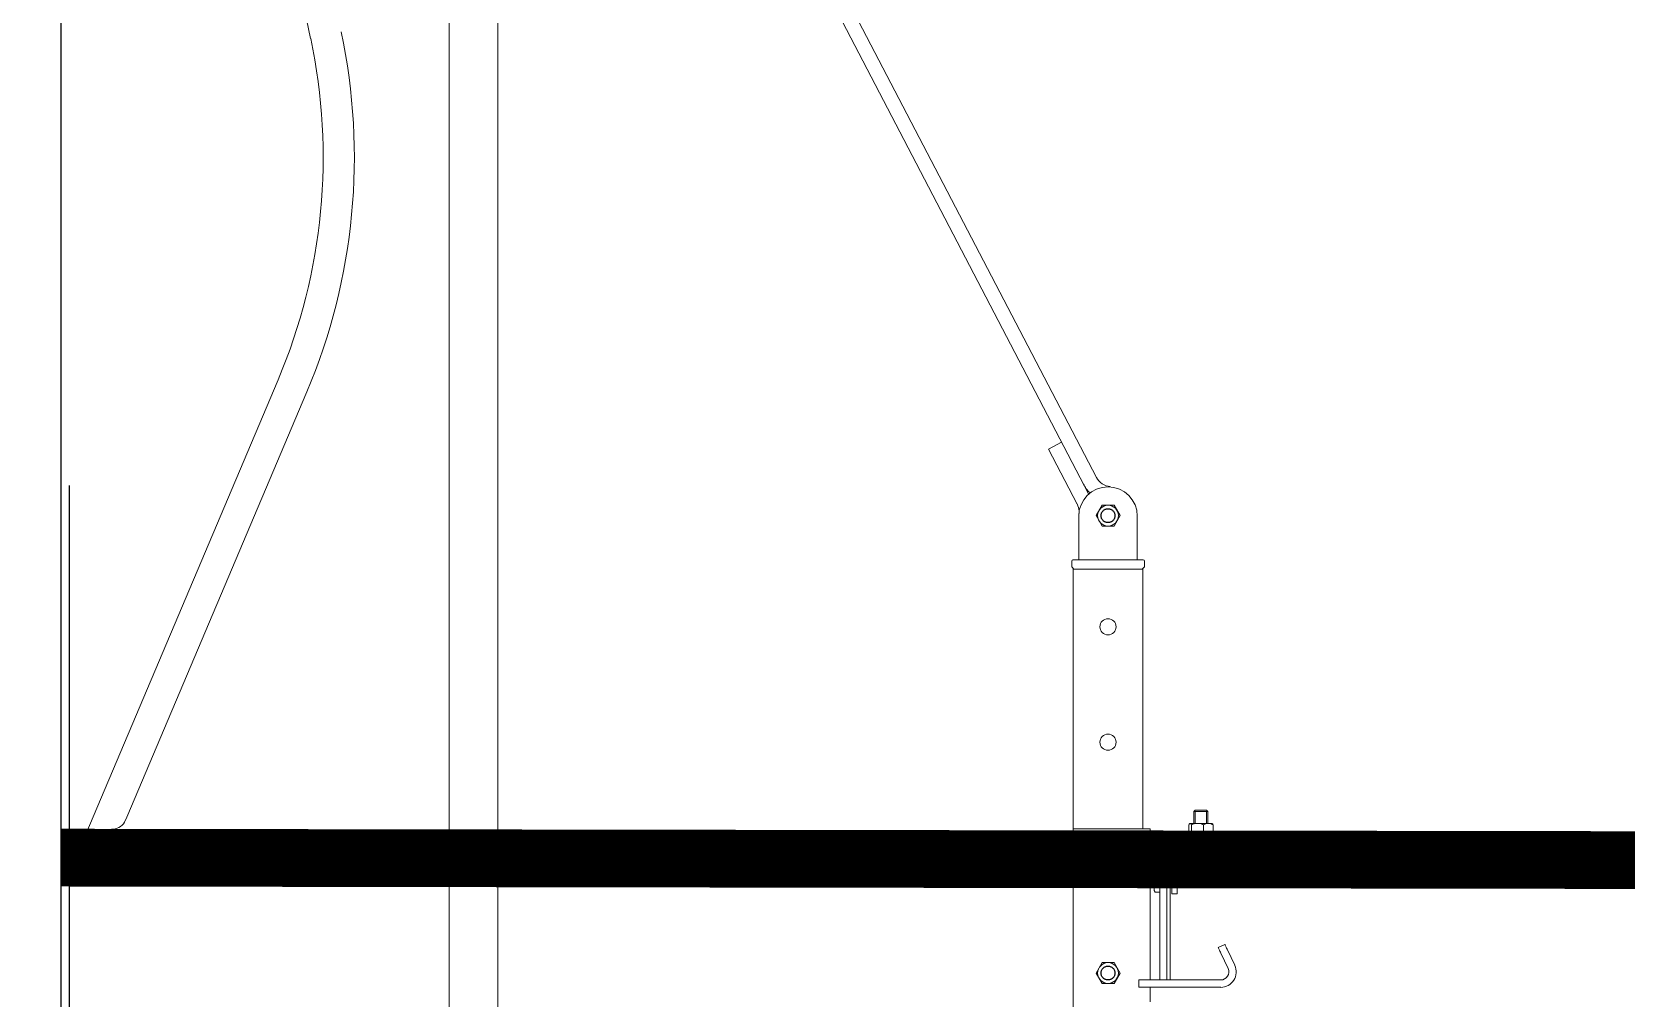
# Model space of a CAD drawing. Header units: millimetres. Extents: x -37020 to 35906, y -101 to 52234.
# Drawn here: x -342.312 to -340.93, y 321.871 to 322.709 of the extents above; entities that cross this region are included whole.
import ezdxf

# ---------------------------------------------------------------- set-up
doc = ezdxf.new("R2010")
doc.units = ezdxf.units.MM
doc.linetypes.add('ACAD_ISO04W100', pattern=[30, 24, -3, 0, -3])
doc.linetypes.add('HIDDEN', pattern=[9.525, 6.35, -3.175])
doc.layers.add('Catenaria', color=2, linetype='Continuous')
doc.layers.add('Porticos existentes lado puente', color=5, linetype='Continuous')

msp = doc.modelspace()

# ---------------------------------------------------------------- linework, layer by layer
at = {"color": 8, "linetype": 'Continuous', "lineweight": 15}
for p, q in [((-341.8485, 323.2046), (-341.3889, 322.3226)), ((-341.3958, 322.3084), (-341.8539, 323.1875)), ((-341.9499, 322.8607), (-341.9499, 321.8229)), ((-341.9077, 322.8607), (-341.9077, 321.8442)), ((-342.098, 322.8351), (-342.0699, 322.703)), ((-342.0981, 322.4073), (-342.2649, 322.0134)), ((-342.2292, 322.0284), (-342.0732, 322.3968)), ((-341.4191, 322.3531), (-341.4303, 322.3472)), ((-341.4055, 322.2996), (-341.4303, 322.3472)), ((-341.4042, 322.2891), (-341.4042, 322.2512)), ((-341.3892, 322.2895), (-341.384, 322.2985)), ((-341.384, 322.2805), (-341.3892, 322.2895)), ((-341.384, 322.2985), (-341.3736, 322.2985)), ((-341.3736, 322.2985), (-341.3684, 322.2895)), ((-341.3684, 322.2895), (-341.3736, 322.2805)), ((-341.3534, 322.2891), (-341.3534, 322.2512)), ((-341.3736, 322.2805), (-341.384, 322.2805)), ((-341.4103, 322.2452), (-341.4103, 322.2502)), ((-341.4083, 322.2432), (-341.4103, 322.2452)), ((-341.3483, 322.2512), (-341.4093, 322.2512)), ((-341.3473, 322.2452), (-341.3493, 322.2432)), ((-341.3473, 322.2502), (-341.3473, 322.2452)), ((-341.4089, 322.2432), (-341.3486, 322.2432)), ((-341.4089, 320.9895), (-341.4089, 322.2432)), ((-341.3486, 322.2432), (-341.3486, 322.0182)), ((-342.2312, 322.0238), (-342.2292, 322.0284)), ((-341.3043, 322.0333), (-341.3033, 322.0343)), ((-341.3043, 322.0229), (-341.3043, 322.0333)), ((-341.3043, 322.0333), (-341.2923, 322.0333)), ((-341.2933, 322.0343), (-341.3033, 322.0343)), ((-341.3033, 322.0229), (-341.3033, 322.0333)), ((-341.2933, 322.0343), (-341.2923, 322.0333)), ((-341.2933, 322.0333), (-341.2933, 322.0229)), ((-341.2923, 322.0333), (-341.2923, 322.0229)), ((-342.2675, 321.9735), (-342.2675, 322.0112)), ((-342.2495, 322.0113), (-342.2483, 322.0142)), ((-342.2495, 321.9735), (-342.2495, 322.0113)), ((-342.2495, 322.0102), (-342.2485, 322.0102)), ((-342.2485, 322.0107), (-342.2485, 321.9757)), ((-342.2485, 322.0107), (-342.244, 322.0107)), ((-342.244, 322.0107), (-342.244, 322.0107)), ((-341.4088, 322.0182), (-341.3423, 322.0182)), ((-341.3423, 322.0182), (-341.3423, 322.0056)), ((-341.3093, 322.0084), (-341.3093, 322.0115)), ((-341.291, 322.0115), (-341.3093, 322.0115)), ((-341.3087, 322.0128), (-341.3087, 322.0217)), ((-341.308, 322.0227), (-341.3078, 322.0229)), ((-341.3078, 322.0115), (-341.308, 322.0117)), ((-341.3078, 322.0229), (-341.3076, 322.0229)), ((-341.3076, 322.0229), (-341.3013, 322.0229)), ((-341.3065, 322.0128), (-341.3065, 322.0217)), ((-341.3013, 322.0229), (-341.292, 322.0229)), ((-341.2961, 322.0128), (-341.2961, 322.0217)), ((-341.292, 322.0229), (-341.2887, 322.0229)), ((-341.291, 322.0115), (-341.291, 322.0084)), ((-341.291, 322.0115), (-341.2898, 322.0115)), ((-341.2898, 322.0115), (-341.2898, 322.0084)), ((-341.2872, 322.0115), (-341.2898, 322.0115)), ((-341.2887, 322.0229), (-341.2885, 322.0227)), ((-341.2885, 322.0117), (-341.2887, 322.0115)), ((-341.2878, 322.0128), (-341.2878, 322.0217)), ((-341.2872, 322.0115), (-341.2872, 322.0084)), ((-342.2771, 322.0027), (-342.2785, 322.0011)), ((-342.2765, 321.9971), (-342.2783, 322.0008)), ((-342.275, 322.0051), (-342.2771, 322.0027)), ((-342.268, 322.0027), (-342.2771, 322.0027)), ((-342.2765, 321.9971), (-342.273, 322.0001)), ((-342.2731, 322.0073), (-342.275, 322.0051)), ((-342.2715, 322.0092), (-342.2731, 322.0073)), ((-342.273, 322.0001), (-342.268, 321.9942)), ((-342.268, 322.0092), (-342.2715, 322.0092)), ((-342.268, 321.9942), (-342.268, 322.0092)), ((-342.2675, 322.0082), (-342.268, 322.0082)), ((-342.2485, 322.0007), (-342.2415, 322.0007)), ((-342.2405, 322.0007), (-342.247, 321.997)), ((-342.247, 321.997), (-342.247, 321.9895)), ((-342.241, 322.0019), (-342.2415, 322.0016)), ((-342.2415, 322.0007), (-342.2415, 322.0016)), ((-342.241, 322.0077), (-342.234, 322.0077)), ((-342.234, 321.997), (-342.2405, 322.0007)), ((-342.234, 321.9787), (-342.234, 322.0077)), ((-342.234, 321.9895), (-342.234, 321.997)), ((-341.3892, 321.9932), (-341.384, 322.0022)), ((-341.384, 322.0022), (-341.3736, 322.0022)), ((-341.3736, 322.0022), (-341.3684, 321.9932)), ((-341.3521, 322.0056), (-341.3521, 321.9992)), ((-341.2811, 322.0056), (-341.3521, 322.0056)), ((-341.2811, 321.9992), (-341.3521, 321.9992)), ((-341.3423, 321.9992), (-341.3423, 321.8872)), ((-341.3339, 321.8872), (-341.3339, 321.9992)), ((-341.3278, 321.9992), (-341.3278, 321.8872)), ((-341.3248, 321.9992), (-341.3248, 321.8872)), ((-341.311, 322.0056), (-341.311, 322.0084)), ((-341.2856, 322.0084), (-341.311, 322.0084)), ((-341.3043, 321.9936), (-341.3043, 321.9992)), ((-341.3033, 321.9936), (-341.3033, 321.9992)), ((-341.2933, 321.9992), (-341.2933, 321.9936)), ((-341.2923, 321.9992), (-341.2923, 321.9936)), ((-341.2856, 322.0084), (-341.2856, 322.0056)), ((-342.2785, 321.9854), (-342.2764, 321.9893)), ((-342.2771, 321.9837), (-342.2785, 321.9854)), ((-342.275, 321.9813), (-342.2771, 321.9837)), ((-342.268, 321.9837), (-342.2771, 321.9837)), ((-342.273, 321.9864), (-342.2764, 321.9893)), ((-342.268, 321.9922), (-342.273, 321.9864)), ((-342.268, 321.9942), (-342.2675, 321.9942)), ((-342.268, 321.9922), (-342.2675, 321.9922)), ((-342.268, 321.9772), (-342.268, 321.9922)), ((-342.2485, 321.9857), (-342.2415, 321.9857)), ((-342.247, 321.9895), (-342.2405, 321.9858)), ((-342.2415, 321.9857), (-342.2415, 321.9849)), ((-342.241, 321.9846), (-342.2415, 321.9849)), ((-342.2405, 321.9858), (-342.234, 321.9895)), ((-342.2307, 321.9944), (-342.234, 321.9944)), ((-342.2307, 321.9941), (-342.234, 321.9941)), ((-342.2307, 321.9941), (-342.234, 321.9941)), ((-342.234, 321.9921), (-342.2307, 321.9921)), ((-342.2307, 321.9944), (-342.2307, 321.9943)), ((-342.2307, 321.9943), (-342.2307, 321.9941)), ((-342.2307, 321.9938), (-342.2307, 321.9941)), ((-342.2307, 321.9941), (-342.2307, 321.9941)), ((-342.2307, 321.9933), (-342.2307, 321.9938)), ((-342.2307, 321.9929), (-342.2307, 321.9933)), ((-342.2307, 321.9925), (-342.2307, 321.9929)), ((-342.2307, 321.9922), (-342.2307, 321.9925)), ((-342.2307, 321.9921), (-342.2307, 321.9922)), ((-342.2307, 321.9921), (-342.2307, 321.9921)), ((-342.2296, 321.9926), (-342.2294, 321.993)), ((-342.2296, 321.9922), (-342.2296, 321.9926)), ((-342.2296, 321.9919), (-342.2296, 321.9922)), ((-342.2295, 321.9918), (-342.2296, 321.9919)), ((-342.2294, 321.993), (-342.2291, 321.9933)), ((-342.2291, 321.9933), (-342.2288, 321.9936)), ((-342.2288, 321.9947), (-342.2284, 321.9948)), ((-342.2288, 321.9936), (-342.2288, 321.9947)), ((-342.2284, 321.9934), (-342.2288, 321.9936)), ((-342.2284, 321.9948), (-342.228, 321.9949)), ((-342.228, 321.9934), (-342.2284, 321.9934)), ((-342.228, 321.9949), (-342.2276, 321.9948)), ((-342.2276, 321.9934), (-342.228, 321.9934)), ((-342.2276, 321.9948), (-342.2272, 321.9947)), ((-342.2272, 321.9936), (-342.2276, 321.9934)), ((-342.2272, 321.9947), (-342.2269, 321.9944)), ((-342.2269, 321.9938), (-342.2272, 321.9936)), ((-342.2269, 321.9944), (-342.2268, 321.9941)), ((-342.2268, 321.9941), (-342.2269, 321.9938)), ((-341.384, 321.9842), (-341.3892, 321.9932)), ((-341.3736, 321.9842), (-341.384, 321.9842)), ((-341.3684, 321.9932), (-341.3736, 321.9842)), ((-341.3389, 321.9838), (-341.338, 321.9853)), ((-341.3389, 321.9838), (-341.3389, 321.9825)), ((-341.3389, 321.9825), (-341.3389, 321.9743)), ((-341.338, 321.9853), (-341.3339, 321.9853)), ((-341.3236, 321.9803), (-341.3236, 321.9822)), ((-341.3216, 321.9842), (-341.3176, 321.9842)), ((-341.3176, 321.9842), (-341.3173, 321.9842)), ((-341.3064, 321.9936), (-341.3043, 321.9936)), ((-341.2923, 321.9936), (-341.3043, 321.9936)), ((-341.2748, 321.9893), (-341.281, 321.9759)), ((-341.2752, 321.9733), (-341.269, 321.9866)), ((-342.2731, 321.9791), (-342.275, 321.9813)), ((-342.2714, 321.9772), (-342.2731, 321.9791)), ((-342.2714, 321.9772), (-342.268, 321.9772)), ((-342.268, 321.9782), (-342.2677, 321.9782)), ((-342.2677, 321.9782), (-342.2675, 321.9784)), ((-342.2675, 321.9735), (-342.2635, 321.9735)), ((-342.2635, 321.9768), (-342.2635, 321.9754)), ((-342.2635, 321.9754), (-342.2635, 321.9744)), ((-342.2635, 321.9744), (-342.2635, 321.9738)), ((-342.2635, 321.9738), (-342.2635, 321.9735)), ((-342.2635, 321.9735), (-342.2635, 321.9735)), ((-342.2634, 321.9771), (-342.2535, 321.9771)), ((-342.2535, 321.9754), (-342.2535, 321.9768)), ((-342.2535, 321.9744), (-342.2535, 321.9754)), ((-342.2535, 321.9738), (-342.2535, 321.9744)), ((-342.2535, 321.9735), (-342.2535, 321.9738)), ((-342.2535, 321.9735), (-342.2495, 321.9735)), ((-342.2535, 321.9735), (-342.2535, 321.9735)), ((-342.2495, 321.9762), (-342.2485, 321.9762)), ((-342.2485, 321.9757), (-342.244, 321.9757)), ((-342.244, 321.9757), (-342.244, 321.9757)), ((-342.241, 321.9787), (-342.234, 321.9787)), ((-341.3389, 321.9743), (-341.3389, 321.9661)), ((-341.338, 321.9798), (-341.3339, 321.9798)), ((-341.338, 321.9688), (-341.3339, 321.9688)), ((-341.3248, 321.9803), (-341.3236, 321.9803)), ((-341.3236, 321.9683), (-341.3248, 321.9683)), ((-341.3176, 321.9803), (-341.3236, 321.9803)), ((-341.3188, 321.9803), (-341.3236, 321.9803)), ((-341.3236, 321.9803), (-341.3236, 321.9618)), ((-341.3188, 321.9803), (-341.3188, 321.9618)), ((-341.3176, 321.9683), (-341.3188, 321.9683)), ((-341.2831, 321.9714), (-341.2832, 321.9712)), ((-341.2832, 321.9712), (-341.2832, 321.9711)), ((-341.2832, 321.9711), (-341.2775, 321.9685)), ((-341.2829, 321.9718), (-341.2831, 321.9714)), ((-341.2827, 321.9723), (-341.2829, 321.9718)), ((-341.2824, 321.9729), (-341.2827, 321.9723)), ((-341.2821, 321.9736), (-341.2824, 321.9729)), ((-341.2818, 321.9743), (-341.2821, 321.9736)), ((-341.2814, 321.9751), (-341.2818, 321.9743)), ((-341.281, 321.9759), (-341.2814, 321.9751)), ((-341.2775, 321.9685), (-341.2774, 321.9685)), ((-341.2774, 321.9685), (-341.2773, 321.9687)), ((-341.2773, 321.9687), (-341.2772, 321.9691)), ((-341.2772, 321.9691), (-341.2769, 321.9696)), ((-341.2769, 321.9696), (-341.2767, 321.9702)), ((-341.2767, 321.9702), (-341.2763, 321.9709)), ((-341.2763, 321.9709), (-341.276, 321.9716)), ((-341.276, 321.9716), (-341.2756, 321.9724)), ((-341.2756, 321.9724), (-341.2752, 321.9733)), ((-341.3389, 321.9661), (-341.3389, 321.9648)), ((-341.338, 321.9633), (-341.3389, 321.9648)), ((-341.338, 321.9633), (-341.3339, 321.9633)), ((-341.3188, 321.9618), (-341.3236, 321.9618)), ((-341.2775, 321.918), (-341.2832, 321.9153)), ((-341.2832, 321.9153), (-341.2832, 321.9152)), ((-341.2832, 321.9152), (-341.2831, 321.915)), ((-341.2831, 321.915), (-341.2829, 321.9147)), ((-341.2829, 321.9147), (-341.2827, 321.9142)), ((-341.2827, 321.9142), (-341.2824, 321.9136)), ((-341.2824, 321.9136), (-341.2821, 321.9129)), ((-341.2821, 321.9129), (-341.2818, 321.9121)), ((-341.2774, 321.9179), (-341.2775, 321.918)), ((-341.2773, 321.9177), (-341.2774, 321.9179)), ((-341.2772, 321.9173), (-341.2773, 321.9177)), ((-341.2769, 321.9169), (-341.2772, 321.9173)), ((-341.2767, 321.9163), (-341.2769, 321.9169)), ((-341.2763, 321.9156), (-341.2767, 321.9163)), ((-341.276, 321.9148), (-341.2763, 321.9156)), ((-341.2756, 321.914), (-341.276, 321.9148)), ((-341.2752, 321.9132), (-341.2756, 321.914)), ((-341.269, 321.8999), (-341.2752, 321.9132)), ((-341.3892, 321.8932), (-341.384, 321.9022)), ((-341.384, 321.9022), (-341.3736, 321.9022)), ((-341.3736, 321.9022), (-341.3684, 321.8932)), ((-341.2818, 321.9121), (-341.2814, 321.9113)), ((-341.2814, 321.9113), (-341.281, 321.9105)), ((-341.281, 321.9105), (-341.2748, 321.8972)), ((-341.384, 321.8842), (-341.3892, 321.8932)), ((-341.3684, 321.8932), (-341.3736, 321.8842)), ((-341.3521, 321.8809), (-341.3521, 321.8872)), ((-341.2811, 321.8872), (-341.3521, 321.8872)), ((-341.3736, 321.8842), (-341.384, 321.8842)), ((-341.2811, 321.8809), (-341.3521, 321.8809)), ((-341.3423, 321.8809), (-341.3423, 321.8682))]:
    msp.add_line(p, q, dxfattribs=at)
at = {"color": 8, "linetype": 'ACAD_ISO04W100', "ltscale": 10}
msp.add_line((-342.2788, 321.7155), (-342.2788, 322.3155), dxfattribs=at)
at = {"color": 8, "linetype": 'Continuous', "lineweight": 15}
msp.add_lwpolyline([(-342.276, 321.9893), (-342.2739, 321.9876, 0.376662), (-342.2734, 321.9876, 0.42904), (-342.2734, 321.9988, 0.376662), (-342.2739, 321.9989), (-342.276, 321.9972, -0.476974), (-342.2766, 321.9973), (-342.2783, 322.0008, 0.278878), (-342.2787, 322.001, 1.011739), (-342.2787, 321.9855, 0.278879), (-342.2783, 321.9857), (-342.2766, 321.9891, -0.476974)], format="xyb", close=True, dxfattribs=at)
for centre, radius in [((-341.3788, 322.2895), 0.009), ((-341.3788, 322.1932), 0.007), ((-341.3788, 322.0932), 0.007), ((-342.2405, 321.9932), 0.00647), ((-341.3788, 321.9932), 0.009), ((-341.3173, 321.9917), 0.0075), ((-341.3788, 321.8932), 0.009)]:
    msp.add_circle(centre, radius, dxfattribs=at)
at = {"color": 8, "linetype": 'HIDDEN'}
for centre in [(-341.3788, 322.2895), (-341.3788, 321.9932), (-341.3788, 321.8932)]:
    msp.add_circle(centre, 0.006, dxfattribs=at)
at = {"color": 8, "linetype": 'Continuous', "lineweight": 15}
for centre, radius, start, end in [((-342.553, 322.5999), 0.494, 337.0463, 12.0463), ((-342.553, 322.5999), 0.521, 337.0463, 12.0463), ((-341.3788, 322.2891), 0.0254, 90, 180), ((-341.3756, 322.3296), 0.0277, 207.5234, 226.7204), ((-341.3756, 322.3296), 0.015, 207.5234, 265.446), ((-341.3788, 322.2891), 0.0254, 0, 90), ((-341.4188, 322.2927), 0.015, 2.6145, 27.5234), ((-341.4188, 322.2927), 0.015, 355.4067, 1.5579), ((-341.4093, 322.2502), 0.001, 90, 180), ((-341.3483, 322.2502), 0.001, 0, 90), ((-342.2425, 322.0317), 0.0138, 269.3939, 325.3896), ((-342.2427, 322.0119), 0.006, 89.3939, 157.0463), ((-342.241, 322.0107), 0.003, 180, 270), ((-342.2413, 321.9903), 0.0116, 50.8336, 88.3498), ((-341.2811, 321.9922), 0.0134, 335, 90), ((-341.2811, 321.9922), 0.007, 335, 90), ((-342.2413, 321.9962), 0.0116, 271.6502, 309.1664), ((-342.2306, 321.9974), 0.00332, 268.8942, 302.9118), ((-342.2306, 321.9908), 0.00332, 57.1843, 91.1947), ((-342.2292, 321.9942), 0.000568, 46.9383, 117.7655), ((-341.3216, 321.9822), 0.002, 90, 180), ((-341.3176, 321.9936), 0.0253, 270, 0), ((-341.3176, 321.9936), 0.0133, 270, 0), ((-341.3176, 321.9936), 0.00939, 270.872, 349.8894), ((-341.3064, 321.9916), 0.002, 90, 169.8869), ((-342.241, 321.9757), 0.003, 90, 180), ((-341.2811, 321.8942), 0.0134, 270, 25), ((-341.2811, 321.8942), 0.007, 270, 25)]:
    msp.add_arc(centre, radius, start, end, dxfattribs=at)
for points, knots in [([(-342.2649, 322.0134), (-342.265, 322.0133), (-342.2652, 322.0129), (-342.2658, 322.0122), (-342.2666, 322.0116), (-342.2672, 322.0113), (-342.2675, 322.0112)], [0.1291043, 0.1291043, 0.1291043, 0.1291043, 0.2448269, 0.4966943, 0.7502765, 0.9646714, 0.9646714, 0.9646714, 0.9646714]), ([(-341.3087, 322.0217), (-341.3085, 322.022), (-341.3082, 322.0227), (-341.3078, 322.0229), (-341.3076, 322.0229), (-341.3076, 322.0229)], [0, 0, 0, 0, 0.484341, 0.986326, 1, 1, 1, 1]), ([(-341.3087, 322.0128), (-341.3085, 322.0125), (-341.3083, 322.012), (-341.3081, 322.0118), (-341.308, 322.0118)], [0, 0, 0, 0, 0.737305, 1, 1, 1, 1]), ([(-341.3076, 322.0229), (-341.3075, 322.0229), (-341.3071, 322.0228), (-341.3068, 322.0222), (-341.3066, 322.0218), (-341.3065, 322.0217)], [0, 0, 0, 0, 0.406292, 0.82727, 1, 1, 1, 1]), ([(-341.3076, 322.0115), (-341.3075, 322.0116), (-341.3071, 322.0117), (-341.3068, 322.0123), (-341.3066, 322.0127), (-341.3065, 322.0128)], [0, 0, 0, 0, 0.406292, 0.82727, 1, 1, 1, 1]), ([(-341.3065, 322.0217), (-341.3061, 322.0218), (-341.305, 322.0223), (-341.3033, 322.0228), (-341.302, 322.0229), (-341.3013, 322.0229)], [0, 0, 0, 0, 0.26546, 0.628076, 1, 1, 1, 1]), ([(-341.3065, 322.0128), (-341.3061, 322.0126), (-341.305, 322.0122), (-341.3033, 322.0117), (-341.302, 322.0116), (-341.3013, 322.0115)], [0, 0, 0, 0, 0.26546, 0.628076, 1, 1, 1, 1]), ([(-341.3013, 322.0229), (-341.3012, 322.0229), (-341.3004, 322.0229), (-341.2989, 322.0227), (-341.2973, 322.0222), (-341.2964, 322.0218), (-341.2961, 322.0217)], [0, 0, 0, 0, 0.066532, 0.435282, 0.814551, 1, 1, 1, 1]), ([(-341.3013, 322.0115), (-341.3012, 322.0116), (-341.3004, 322.0116), (-341.2989, 322.0118), (-341.2973, 322.0123), (-341.2964, 322.0127), (-341.2961, 322.0128)], [0, 0, 0, 0, 0.066532, 0.435282, 0.81455, 1, 1, 1, 1]), ([(-341.2961, 322.0217), (-341.2954, 322.022), (-341.2941, 322.0227), (-341.2927, 322.0229), (-341.292, 322.0229), (-341.292, 322.0229)], [0, 0, 0, 0, 0.484341, 0.986326, 1, 1, 1, 1]), ([(-341.2961, 322.0128), (-341.2954, 322.0125), (-341.2941, 322.0118), (-341.2927, 322.0116), (-341.292, 322.0115), (-341.292, 322.0115)], [0, 0, 0, 0, 0.484341, 0.986326, 1, 1, 1, 1]), ([(-341.292, 322.0229), (-341.2914, 322.0229), (-341.2902, 322.0228), (-341.2889, 322.0222), (-341.2881, 322.0218), (-341.2878, 322.0217)], [0, 0, 0, 0, 0.406293, 0.82727, 1, 1, 1, 1]), ([(-341.292, 322.0115), (-341.2914, 322.0116), (-341.2902, 322.0117), (-341.2889, 322.0123), (-341.2881, 322.0127), (-341.2878, 322.0128)], [0, 0, 0, 0, 0.406293, 0.82727, 1, 1, 1, 1]), ([(-341.2878, 322.0217), (-341.288, 322.022), (-341.2882, 322.0225), (-341.2885, 322.0226), (-341.2886, 322.0227)], [0, 0, 0, 0, 0.7373052, 1, 1, 1, 1]), ([(-341.2878, 322.0128), (-341.288, 322.0125), (-341.2882, 322.012), (-341.2885, 322.0118), (-341.2886, 322.0118)], [0, 0, 0, 0, 0.7373052, 1, 1, 1, 1]), ([(-342.2295, 321.9947), (-342.2295, 321.9947), (-342.2296, 321.9946), (-342.2299, 321.9945), (-342.2302, 321.9944), (-342.2305, 321.9944), (-342.2307, 321.9944)], [0, 0, 0, 0, 0.172258, 0.401018, 0.621225, 1, 1, 1, 1]), ([(-342.2307, 321.9921), (-342.2305, 321.9921), (-342.2302, 321.9921), (-342.2299, 321.992), (-342.2297, 321.9919), (-342.2295, 321.9918), (-342.2295, 321.9918)], [0, 0, 0, 0, 0.38007, 0.531541, 0.769317, 1, 1, 1, 1]), ([(-342.228, 321.9952), (-342.2283, 321.9952), (-342.2287, 321.9951), (-342.2292, 321.9949), (-342.2294, 321.9948), (-342.2295, 321.9947)], [0, 0, 0, 0, 0.549863, 0.771621, 1, 1, 1, 1]), ([(-342.2295, 321.9918), (-342.2294, 321.9917), (-342.2291, 321.9916), (-342.2286, 321.9914), (-342.2282, 321.9914), (-342.228, 321.9913)], [0, 0, 0, 0, 0.259865, 0.593526, 1, 1, 1, 1]), ([(-342.228, 321.9913), (-342.2277, 321.9914), (-342.2273, 321.9914), (-342.2267, 321.9916), (-342.2263, 321.9919), (-342.2259, 321.9923), (-342.2257, 321.9929), (-342.2257, 321.9936), (-342.2259, 321.9942), (-342.2264, 321.9947), (-342.2269, 321.995), (-342.2274, 321.9951), (-342.2278, 321.9952), (-342.228, 321.9952)], [0, 0, 0, 0, 0.127318, 0.178665, 0.263576, 0.351632, 0.445519, 0.543547, 0.65344, 0.758645, 0.828404, 0.905762, 1, 1, 1, 1]), ([(-341.338, 321.9853), (-341.3383, 321.9848), (-341.3387, 321.9839), (-341.3388, 321.983), (-341.3389, 321.9825)], [0, 0, 0, 0, 0.495458, 1, 1, 1, 1]), ([(-341.3389, 321.9825), (-341.3389, 321.9825), (-341.3389, 321.982), (-341.3387, 321.9811), (-341.3382, 321.9802), (-341.338, 321.9798)], [0, 0, 0, 0, 0.070092, 0.5307855, 1, 1, 1, 1]), ([(-342.2635, 321.9768), (-342.2634, 321.9771), (-342.2633, 321.9778), (-342.2625, 321.9788), (-342.2613, 321.9796), (-342.2599, 321.9801), (-342.2583, 321.9802), (-342.2568, 321.98), (-342.2553, 321.9794), (-342.2542, 321.9785), (-342.2536, 321.9776), (-342.2535, 321.977), (-342.2535, 321.9768)], [0, 0, 0, 0, 0.106265, 0.212638, 0.317087, 0.422308, 0.500007, 0.606504, 0.713007, 0.819174, 0.924051, 1, 1, 1, 1]), ([(-341.338, 321.9798), (-341.3384, 321.9784), (-341.3388, 321.9766), (-341.3389, 321.9747), (-341.3389, 321.9743)], [0, 0, 0, 0, 0.781278, 1, 1, 1, 1]), ([(-341.3389, 321.9743), (-341.3388, 321.9728), (-341.3386, 321.971), (-341.3381, 321.9692), (-341.338, 321.9688)], [0, 0, 0, 0, 0.805745, 1, 1, 1, 1]), ([(-341.338, 321.9688), (-341.3383, 321.9684), (-341.3387, 321.9675), (-341.3388, 321.9666), (-341.3389, 321.9661)], [0, 0, 0, 0, 0.495458, 1, 1, 1, 1]), ([(-341.3389, 321.9661), (-341.3389, 321.966), (-341.3389, 321.9655), (-341.3387, 321.9646), (-341.3382, 321.9638), (-341.338, 321.9633)], [0, 0, 0, 0, 0.070092, 0.530785, 1, 1, 1, 1])]:
    msp.add_open_spline(points, degree=3, knots=knots, dxfattribs=at)
at = {"layer": 'Catenaria', "linetype": 'Continuous'}
msp.add_line((-342.2865, 322.8635), (-342.2865, 321.123), dxfattribs=at)
at = {"layer": 'Porticos existentes lado puente', "color": 5, "ltscale": 0.1, "const_width": 0.05}
msp.add_lwpolyline([(-282.3751, 321.8998), (-342.2865, 321.9932)], dxfattribs=at)

doc.saveas('drawing.dxf')
